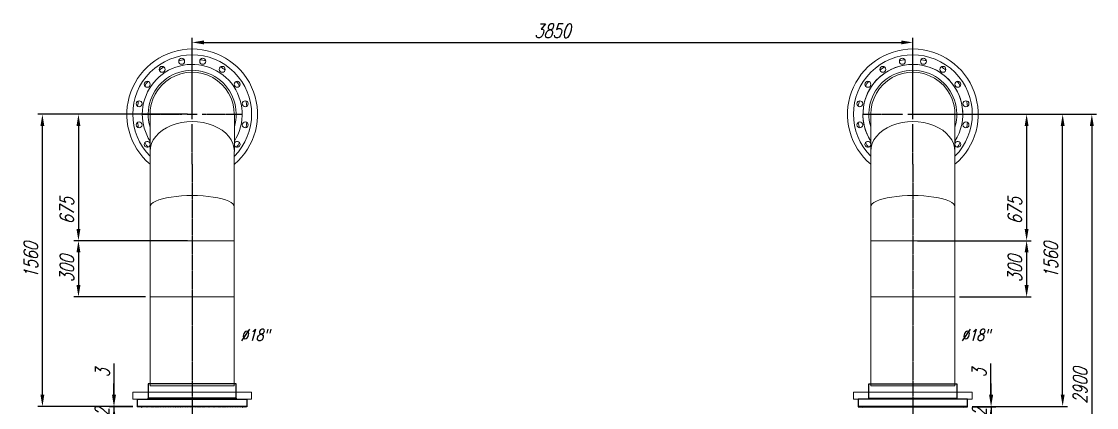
# Model space of a CAD drawing. Header units: inches. Extents: x 52169 to 69006, y 13152 to 42758.
# Drawn here: x 52656 to 58399, y 32396 to 34458 of the extents above; entities that cross this region are included whole.
import ezdxf

# ---------------------------------------------------------------- set-up
doc = ezdxf.new("R2010")
doc.units = ezdxf.units.IN
doc.header["$MEASUREMENT"] = 0
doc.linetypes.add('CENTER', pattern=[50.8, 31.75, -6.35, 6.35, -6.35])
doc.layers.add('IA-DIBUJO', color=3, linetype='Continuous')
doc.layers.add('IA-EJES', color=4, linetype='CENTER')
doc.layers.add('IA-TITLE', color=6, linetype='Continuous', lineweight=13)
doc.styles.add('ING-AMB', font='romans.shx', dxfattribs={"width": 0.75, "oblique": 15})
doc.dimstyles.new('ING-AMB 25', dxfattribs={"dimscale": 25, "dimtxt": 3, "dimasz": 2.5, "dimexe": 1, "dimexo": 1, "dimgap": 1, "dimtad": 1, "dimdec": 0, "dimzin": 0, "dimdsep": 46, "dimtxsty": 'ING-AMB', "dimcen": 0.1, "dimclrd": 7, "dimclre": 7, "dimclrt": 2, "dimadec": 0, "dimazin": 0, "dimtfac": 1, "dimtdec": 0, "dimtmove": 0, "dimatfit": 0, "dimfxl": 1.25, "dimtolj": 1, "dimtzin": 0, "dimarcsym": 1})
pattern_1 = [(45, (-1380.898, -2863.843), (-6.6291261, 6.6291261), []), (45, (-1376.479, -2863.843), (-6.6291261, 6.6291261), [])]

# ---------------------------------------------------------------- blocks, each defined once
blk = doc.blocks.new('stub end 450')
at = {"color": 8}
for p, q in [((48858.4, 37919.1), (48858.4, 38504.1)), ((48858.4, 38504.1), (48896.4, 38504.1)), ((48896.4, 38504.1), (48896.4, 37919.1)), ((48902.4, 37976.6), (48902.4, 38446.6)), ((48978.4, 38446.6), (48902.4, 38446.6)), ((48978.4, 37976.6), (48978.4, 38446.6)), ((48902.4, 37976.6), (48978.4, 37976.6)), ((48896.4, 37919.1), (48858.4, 37919.1))]:
    blk.add_line(p, q, dxfattribs=at)
for centre, start, end in [((48902.4, 38452.6), 180, 270), ((48902.4, 37970.6), 90, 180)]:
    blk.add_arc(centre, 6, start, end, dxfattribs=at)
blk = doc.blocks.new('*U17')
at = {"layer": 'IA-EJES', "color": 0, "ltscale": 0.25, "transparency": 16777216}
for p, q in [((0, 53.3), (0, 266.8)), ((-266.8, 0), (-53.3, 0)), ((53.3, 0), (266.8, 0)), ((0, -266.8), (0, -53.3))]:
    blk.add_line(p, q, dxfattribs=at)
at = {"layer": 'IA-EJES', "color": 0, "linetype": 'Continuous', "ltscale": 0.25, "transparency": 16777216}
for p, q in [((-26.7, 0), (26.7, 0)), ((0, -26.7), (0, 26.7))]:
    blk.add_line(p, q, dxfattribs=at)
blk = doc.blocks.new('*D125')
at = {"color": 7, "lineweight": -2, "transparency": 16777216}
for p, q in [((57441.4, 33961.7), (58399.4, 33961.7)), ((58374.4, 33899.2), (58374.4, 31124.2)), ((57441.4, 31061.7), (58399.4, 31061.7))]:
    blk.add_line(p, q, dxfattribs=at)
at = {"color": 7, "transparency": 16777216}
for points in [[(58363.9, 33899.2), (58384.8, 33899.2), (58374.4, 33961.7)], [(58363.9, 31124.2), (58384.8, 31124.2), (58374.4, 31061.7)]]:
    blk.add_solid(points, dxfattribs=at)
at = {"layer": 'Defpoints', "color": 0, "transparency": 16777216}
for p in [(57416.4, 33961.7, 0), (57416.4, 31061.7, 0), (58374.4, 31061.7)]:
    blk.add_point(p, dxfattribs=at)
at = {"color": 2, "transparency": 16777216, "insert": (58311.9, 32511.7), "char_height": 75, "attachment_point": 5, "rotation": 90, "style": 'ING-AMB'}
blk.add_mtext('\\A1;2900', dxfattribs=at)
blk = doc.blocks.new('*D58')
at = {"color": 7, "lineweight": -2, "transparency": 16777216}
for p, q in [((53543.4, 33961.7), (52935.8, 33961.7)), ((52960.8, 33899.2), (52960.8, 33349.2)), ((53543.4, 33286.7), (52935.8, 33286.7))]:
    blk.add_line(p, q, dxfattribs=at)
at = {"color": 7, "transparency": 16777216}
for points in [[(52950.4, 33899.2), (52971.2, 33899.2), (52960.8, 33961.7)], [(52950.4, 33349.2), (52971.2, 33349.2), (52960.8, 33286.7)]]:
    blk.add_solid(points, dxfattribs=at)
at = {"layer": 'Defpoints', "color": 0, "transparency": 16777216}
for p in [(53568.4, 33961.7), (52960.8, 33286.7), (53568.4, 33286.7, 0)]:
    blk.add_point(p, dxfattribs=at)
at = {"color": 2, "transparency": 16777216, "insert": (52898.3, 33446.8), "char_height": 75, "attachment_point": 5, "rotation": 90, "style": 'ING-AMB'}
blk.add_mtext('\\A1;675', dxfattribs=at)
blk = doc.blocks.new('*D61')
at = {"color": 7, "lineweight": -2, "transparency": 16777216}
for p, q in [((53318.9, 33286.7), (52935.8, 33286.7)), ((52960.8, 33224.2), (52960.8, 33049.2)), ((53318.9, 32986.7), (52935.8, 32986.7))]:
    blk.add_line(p, q, dxfattribs=at)
at = {"color": 7, "transparency": 16777216}
for points in [[(52950.4, 33224.2), (52971.2, 33224.2), (52960.8, 33286.7)], [(52950.4, 33049.2), (52971.2, 33049.2), (52960.8, 32986.7)]]:
    blk.add_solid(points, dxfattribs=at)
at = {"layer": 'Defpoints', "color": 0, "transparency": 16777216}
for p in [(53343.9, 33286.7, 0), (52960.8, 32986.7), (53343.9, 32986.7, 0)]:
    blk.add_point(p, dxfattribs=at)
at = {"color": 2, "transparency": 16777216, "insert": (52898.3, 33136.7), "char_height": 75, "attachment_point": 5, "rotation": 90, "style": 'ING-AMB'}
blk.add_mtext('\\A1;300', dxfattribs=at)
blk = doc.blocks.new('*D62')
at = {"color": 7, "lineweight": -2, "transparency": 16777216}
for p, q in [((53543.4, 33961.7), (52743.2, 33961.7)), ((52768.2, 32464.2), (52768.2, 33899.2)), ((53250.9, 32401.7), (52743.2, 32401.7))]:
    blk.add_line(p, q, dxfattribs=at)
at = {"color": 7, "transparency": 16777216}
for points in [[(52757.8, 33899.2), (52778.6, 33899.2), (52768.2, 33961.7)], [(52757.8, 32464.2), (52778.6, 32464.2), (52768.2, 32401.7)]]:
    blk.add_solid(points, dxfattribs=at)
at = {"layer": 'Defpoints', "color": 0, "transparency": 16777216}
for p in [(52768.2, 33961.7), (53568.4, 33961.7), (53275.9, 32401.7, 0)]:
    blk.add_point(p, dxfattribs=at)
at = {"color": 2, "transparency": 16777216, "insert": (52705.7, 33181.7), "char_height": 75, "attachment_point": 5, "rotation": 90, "style": 'ING-AMB'}
blk.add_mtext('\\A1;1560', dxfattribs=at)
blk = doc.blocks.new('*D63')
at = {"color": 7, "lineweight": -2, "transparency": 16777216}
for p, q in [((53151, 32464.2), (53151, 32630.8)), ((53250.9, 32401.7), (53126, 32401.7)), ((53250.9, 32398.7), (53126, 32398.7)), ((53151, 32398.7), (53151, 32401.7)), ((53151, 32336.2), (53151, 32273.7))]:
    blk.add_line(p, q, dxfattribs=at)
at = {"color": 7, "transparency": 16777216}
for points in [[(53140.6, 32464.2), (53161.4, 32464.2), (53151, 32401.7)], [(53140.6, 32336.2), (53161.4, 32336.2), (53151, 32398.7)]]:
    blk.add_solid(points, dxfattribs=at)
at = {"layer": 'Defpoints', "color": 0, "transparency": 16777216}
for p in [(53151, 32398.7), (53275.9, 32401.7, 0), (53275.9, 32398.7, 0)]:
    blk.add_point(p, dxfattribs=at)
at = {"color": 2, "transparency": 16777216, "insert": (53088.5, 32580.3), "char_height": 75, "attachment_point": 5, "rotation": 90, "style": 'ING-AMB'}
blk.add_mtext('\\A1;3', dxfattribs=at)
blk = doc.blocks.new('*D64')
at = {"color": 7, "lineweight": -2, "transparency": 16777216}
for p, q in [((53150.5, 32461.2), (53150.5, 32523.7)), ((53250.9, 32398.7), (53125.5, 32398.7)), ((53150.5, 32398.7), (53150.5, 32246.7)), ((53274.5, 32246.7), (53125.5, 32246.7)), ((53150.5, 32184.2), (53150.5, 32121.7))]:
    blk.add_line(p, q, dxfattribs=at)
at = {"color": 7, "transparency": 16777216}
for points in [[(53140.1, 32461.2), (53160.9, 32461.2), (53150.5, 32398.7)], [(53140.1, 32184.2), (53160.9, 32184.2), (53150.5, 32246.7)]]:
    blk.add_solid(points, dxfattribs=at)
at = {"layer": 'Defpoints', "color": 0, "transparency": 16777216}
for p in [(53275.9, 32398.7, 0), (53150.5, 32246.7), (53299.5, 32246.7, 0)]:
    blk.add_point(p, dxfattribs=at)
at = {"color": 2, "transparency": 16777216, "insert": (53088, 32322.7), "char_height": 75, "attachment_point": 5, "rotation": 90, "style": 'ING-AMB'}
blk.add_mtext('\\A1;152', dxfattribs=at)
blk = doc.blocks.new('*U20')
at = {"layer": 'IA-EJES', "color": 0, "ltscale": 0.25, "transparency": 16777216}
for p, q in [((0, 53.3), (0, 266.8)), ((-266.8, 0), (-53.3, 0)), ((53.3, 0), (266.8, 0)), ((0, -266.8), (0, -53.3))]:
    blk.add_line(p, q, dxfattribs=at)
at = {"layer": 'IA-EJES', "color": 0, "linetype": 'Continuous', "ltscale": 0.25, "transparency": 16777216}
for p, q in [((-26.7, 0), (26.7, 0)), ((0, -26.7), (0, 26.7))]:
    blk.add_line(p, q, dxfattribs=at)
blk = doc.blocks.new('*D67')
at = {"color": 7, "lineweight": -2, "transparency": 16777216}
for p, q in [((57443.4, 33961.7), (58051, 33961.7)), ((58026, 33899.2), (58026, 33349.2)), ((57443.4, 33286.7), (58051, 33286.7))]:
    blk.add_line(p, q, dxfattribs=at)
at = {"color": 7, "transparency": 16777216}
for points in [[(58015.5, 33899.2), (58036.4, 33899.2), (58026, 33961.7)], [(58015.5, 33349.2), (58036.4, 33349.2), (58026, 33286.7)]]:
    blk.add_solid(points, dxfattribs=at)
at = {"layer": 'Defpoints', "color": 0, "transparency": 16777216}
for p in [(57418.4, 33961.7), (57418.4, 33286.7, 0), (58026, 33286.7)]:
    blk.add_point(p, dxfattribs=at)
at = {"color": 2, "transparency": 16777216, "insert": (57963.5, 33446.8), "char_height": 75, "attachment_point": 5, "rotation": 90, "style": 'ING-AMB'}
blk.add_mtext('\\A1;675', dxfattribs=at)
blk = doc.blocks.new('*D70')
at = {"color": 7, "lineweight": -2, "transparency": 16777216}
for p, q in [((57667.8, 33286.7), (58051, 33286.7)), ((58026, 33224.2), (58026, 33049.2)), ((57667.8, 32986.7), (58051, 32986.7))]:
    blk.add_line(p, q, dxfattribs=at)
at = {"color": 7, "transparency": 16777216}
for points in [[(58015.5, 33224.2), (58036.4, 33224.2), (58026, 33286.7)], [(58015.5, 33049.2), (58036.4, 33049.2), (58026, 32986.7)]]:
    blk.add_solid(points, dxfattribs=at)
at = {"layer": 'Defpoints', "color": 0, "transparency": 16777216}
for p in [(57642.8, 33286.7, 0), (57642.8, 32986.7, 0), (58026, 32986.7)]:
    blk.add_point(p, dxfattribs=at)
at = {"color": 2, "transparency": 16777216, "insert": (57963.5, 33136.7), "char_height": 75, "attachment_point": 5, "rotation": 90, "style": 'ING-AMB'}
blk.add_mtext('\\A1;300', dxfattribs=at)
blk = doc.blocks.new('*D71')
at = {"color": 7, "lineweight": -2, "transparency": 16777216}
for p, q in [((57443.4, 33961.7), (58243.6, 33961.7)), ((58218.6, 32464.2), (58218.6, 33899.2)), ((57735.9, 32401.7), (58243.6, 32401.7))]:
    blk.add_line(p, q, dxfattribs=at)
at = {"color": 7, "transparency": 16777216}
for points in [[(58208.2, 33899.2), (58229, 33899.2), (58218.6, 33961.7)], [(58208.2, 32464.2), (58229, 32464.2), (58218.6, 32401.7)]]:
    blk.add_solid(points, dxfattribs=at)
at = {"layer": 'Defpoints', "color": 0, "transparency": 16777216}
for p in [(57418.4, 33961.7), (58218.6, 33961.7), (57710.9, 32401.7, 0)]:
    blk.add_point(p, dxfattribs=at)
at = {"color": 2, "transparency": 16777216, "insert": (58156.1, 33181.7), "char_height": 75, "attachment_point": 5, "rotation": 90, "style": 'ING-AMB'}
blk.add_mtext('\\A1;1560', dxfattribs=at)
blk = doc.blocks.new('*D72')
at = {"color": 7, "lineweight": -2, "transparency": 16777216}
for p, q in [((57835.7, 32464.2), (57835.7, 32630.8)), ((57735.9, 32401.7), (57860.7, 32401.7)), ((57735.9, 32398.7), (57860.7, 32398.7)), ((57835.7, 32398.7), (57835.7, 32401.7)), ((57835.7, 32336.2), (57835.7, 32273.7))]:
    blk.add_line(p, q, dxfattribs=at)
at = {"color": 7, "transparency": 16777216}
for points in [[(57825.3, 32464.2), (57846.2, 32464.2), (57835.7, 32401.7)], [(57825.3, 32336.2), (57846.2, 32336.2), (57835.7, 32398.7)]]:
    blk.add_solid(points, dxfattribs=at)
at = {"layer": 'Defpoints', "color": 0, "transparency": 16777216}
for p in [(57710.9, 32401.7, 0), (57710.9, 32398.7, 0), (57835.7, 32398.7)]:
    blk.add_point(p, dxfattribs=at)
at = {"color": 2, "transparency": 16777216, "insert": (57773.2, 32580.3), "char_height": 75, "attachment_point": 5, "rotation": 90, "style": 'ING-AMB'}
blk.add_mtext('\\A1;3', dxfattribs=at)
blk = doc.blocks.new('*D73')
at = {"color": 7, "lineweight": -2, "transparency": 16777216}
for p, q in [((57836.2, 32461.2), (57836.2, 32523.7)), ((57735.9, 32398.7), (57861.2, 32398.7)), ((57836.2, 32398.7), (57836.2, 32246.7)), ((57712.3, 32246.7), (57861.2, 32246.7)), ((57836.2, 32184.2), (57836.2, 32121.7))]:
    blk.add_line(p, q, dxfattribs=at)
at = {"color": 7, "transparency": 16777216}
for points in [[(57825.8, 32461.2), (57846.7, 32461.2), (57836.2, 32398.7)], [(57825.8, 32184.2), (57846.7, 32184.2), (57836.2, 32246.7)]]:
    blk.add_solid(points, dxfattribs=at)
at = {"layer": 'Defpoints', "color": 0, "transparency": 16777216}
for p in [(57710.9, 32398.7, 0), (57687.3, 32246.7, 0), (57836.2, 32246.7)]:
    blk.add_point(p, dxfattribs=at)
at = {"color": 2, "transparency": 16777216, "insert": (57773.7, 32322.7), "char_height": 75, "attachment_point": 5, "rotation": 90, "style": 'ING-AMB'}
blk.add_mtext('\\A1;152', dxfattribs=at)
blk = doc.blocks.new('*D157')
at = {"color": 7, "lineweight": -2, "transparency": 16777216}
for p, q in [((53568.4, 33986.7), (53568.4, 34370.8)), ((53630.9, 34345.8), (57355.9, 34345.8)), ((57418.4, 33986.7), (57418.4, 34370.8))]:
    blk.add_line(p, q, dxfattribs=at)
at = {"color": 7, "transparency": 16777216}
for points in [[(53630.9, 34356.2), (53630.9, 34335.4), (53568.4, 34345.8)], [(57355.9, 34356.2), (57355.9, 34335.4), (57418.4, 34345.8)]]:
    blk.add_solid(points, dxfattribs=at)
at = {"layer": 'Defpoints', "color": 0, "transparency": 16777216}
for p in [(57418.4, 34345.8), (53568.4, 33961.7, 0), (57418.4, 33961.7, 0)]:
    blk.add_point(p, dxfattribs=at)
at = {"color": 2, "transparency": 16777216, "insert": (55493.4, 34408.3), "char_height": 75, "attachment_point": 5, "style": 'ING-AMB'}
blk.add_mtext('\\A1;3850', dxfattribs=at)

msp = doc.modelspace()

# ---------------------------------------------------------------- hatches: boundary and pattern name
h = msp.add_hatch()
h.set_pattern_fill('ANSI32', color=1, scale=25)
h.set_pattern_definition(pattern_1)
h.paths.add_polyline_path([(53275.9, 32398.7), (53860.9, 32398.7), (53860.9, 32401.7), (53275.9, 32401.7)])
h = msp.add_hatch()
h.set_pattern_fill('ANSI32', color=1, scale=25)
h.set_pattern_definition(pattern_1)
h.paths.add_polyline_path([(57710.9, 32398.7), (57125.9, 32398.7), (57125.9, 32401.7), (57710.9, 32401.7)])

# ---------------------------------------------------------------- linework, layer by layer
at = {"color": 2, "linetype": 'Continuous', "lineweight": 0}
for p, q in [((53793.5, 33961.7, 0), (53793.5, 33764, 0)), ((57193.3, 33961.7, 0), (57193.3, 33764, 0))]:
    msp.add_line(p, q, dxfattribs=at)
at = {"color": 8, "linetype": 'Continuous', "lineweight": 0}
for p, q in [((53296, 32395.7, 0), (53299, 32398.7, 0)), ((53837.9, 32398.7, 0), (53841, 32395.7, 0)), ((57148.8, 32398.7, 0), (57145.8, 32395.7, 0)), ((57690.8, 32395.7, 0), (57687.7, 32398.7, 0))]:
    msp.add_line(p, q, dxfattribs=at)
at = {"color": 1, "elevation": 0}
for points in [[(53860.9, 32398.7), (53275.9, 32398.7), (53275.9, 32401.7), (53860.9, 32401.7)], [(57125.9, 32398.7), (57710.9, 32398.7), (57710.9, 32401.7), (57125.9, 32401.7)]]:
    msp.add_lwpolyline(points, close=True, dxfattribs=at)
at = {"color": 2, "linetype": 'Continuous', "lineweight": 0}
for points in [[(53250.9, 32477.8, 0), (53250.9, 32439.7, 0)], [(53885.9, 32439.7, 0), (53885.9, 32477.8, 0)], [(57100.9, 32477.8, 0), (57100.9, 32439.7, 0)], [(57735.9, 32439.7, 0), (57735.9, 32477.8, 0)]]:
    msp.add_polyline3d(points, dxfattribs=at)
for points in [[(53885.9, 32439.7, 0), (53885.9, 32477.8, 0), (53250.9, 32477.8, 0), (53250.9, 32439.7, 0)], [(57100.9, 32439.7, 0), (57100.9, 32477.8, 0), (57735.9, 32477.8, 0), (57735.9, 32439.7, 0)]]:
    msp.add_polyline3d(points, close=True, dxfattribs=at)
for centre in [(53512, 34245.1, 0), (53624.7, 34245.1, 0), (57362, 34245.1, 0), (57474.7, 34245.1, 0), (53407.9, 34202, 0), (53728.9, 34202, 0), (57257.9, 34202, 0), (57578.9, 34202, 0), (53328.2, 34122.2, 0), (53808.6, 34122.2, 0), (57178.2, 34122.2, 0), (57658.6, 34122.2, 0), (53285, 34018.1, 0), (53851.8, 34018.1, 0), (57135, 34018.1, 0), (57701.8, 34018.1, 0), (53285, 33905.4, 0), (53851.8, 33905.4, 0), (57135, 33905.4, 0), (57701.8, 33905.4, 0)]:
    msp.add_circle(centre, 15.9, dxfattribs=at)
for centre, radius, start, end in [((53568.4, 33961.7, 0), 349, 310.1645, 229.87609), ((57418.4, 33961.7, 0), 349, 310.12387, 229.83547), ((53568.4, 33961.7, 0), 317.5, 315.15031, 224.89806), ((53568.4, 33961.7, 0), 266.7, 327.56487, 180), ((53568.4, 33961.7, 0), 295, 98.37151, 104.12849), ((53568.4, 33961.7, 0), 295, 75.87151, 81.62849), ((57418.4, 33961.7, 0), 317.5, 315.10192, 224.84965), ((57418.4, 33961.7, 0), 266.7, 0, 212.43513), ((57418.4, 33961.7, 0), 266.7, 327.48917, 212.43509), ((57418.4, 33961.7, 0), 295, 98.37151, 104.12849), ((57418.4, 33961.7, 0), 295, 75.87151, 81.62849), ((53568.4, 33961.7, 0), 235, 343.30536, 196.85447), ((53568.4, 33961.7, 0), 295, 120.87151, 126.62849), ((53568.4, 33961.7, 0), 295, 53.37151, 59.12849), ((57418.4, 33961.7, 0), 235, 343.14552, 196.69462), ((57418.4, 33961.7, 0), 295, 120.87151, 126.62849), ((57418.4, 33961.7, 0), 295, 53.37151, 59.12849), ((53568.4, 33961.7, 0), 295, 143.37151, 149.12849), ((53568.4, 33961.7, 0), 295, 30.87151, 36.62849), ((57418.4, 33961.7, 0), 295, 143.37151, 149.12849), ((57418.4, 33961.7, 0), 295, 30.87151, 36.62849), ((53568.4, 33961.7, 0), 295, 165.87151, 171.62849), ((53568.4, 33961.7, 0), 295, 8.37151, 14.12849), ((57418.4, 33961.7, 0), 295, 165.87151, 171.62849), ((57418.4, 33961.7, 0), 295, 8.37151, 14.12849), ((53568.4, 33961.7, 0), 295, 188.37151, 194.12849), ((53568.4, 33961.7, 0), 295, 345.87151, 351.62849), ((57418.4, 33961.7, 0), 295, 188.37151, 194.12849), ((57418.4, 33961.7, 0), 295, 345.87151, 351.62849), ((53328.2, 33801.2, 0), 15.9, 15.0989, 344.9011), ((53568.4, 33961.7, 0), 295, 210.87151, 216.62849), ((53808.6, 33801.2, 0), 15.9, 197.52997, 162.47001), ((53568.4, 33961.7, 0), 295, 323.37151, 329.12849), ((57178.2, 33801.2, 0), 15.9, 17.52997, 342.47005), ((57418.4, 33961.7, 0), 295, 210.87151, 216.62849), ((57658.6, 33801.2, 0), 15.9, 195.0989, 164.9011), ((57418.4, 33961.7, 0), 295, 323.37151, 329.12849)]:
    msp.add_arc(centre, radius, start, end, dxfattribs=at)
at = {"layer": 'IA-DIBUJO', "color": 3, "linetype": 'Continuous', "lineweight": 0}
for p, q in [((53343.5, 33961.7, 0), (53343.5, 33764, 0)), ((57643.3, 33961.7, 0), (57643.3, 33764, 0)), ((53343.4, 33764, 0), (53343.4, 33286.7, 0)), ((53793.4, 33764, 0), (53793.4, 33286.7, 0)), ((57193.4, 33764, 0), (57193.4, 33286.7, 0)), ((57643.4, 33764, 0), (57643.4, 33286.7, 0)), ((53343.4, 33286.7, 0), (53343.4, 32511.7, 0)), ((53343.4, 33286.7, 0), (53793.4, 33286.7, 0)), ((53793.4, 33286.7, 0), (53793.4, 32511.7, 0)), ((57193.4, 33286.7, 0), (57193.4, 32511.7, 0)), ((57643.4, 33286.7, 0), (57193.4, 33286.7, 0)), ((57643.4, 33286.7, 0), (57643.4, 32511.7, 0)), ((53343.4, 32986.7, 0), (53793.4, 32986.7, 0)), ((57643.4, 32986.7, 0), (57193.4, 32986.7, 0)), ((53343.4, 32511.7, 0), (53793.4, 32511.7, 0)), ((57643.4, 32511.7, 0), (57193.4, 32511.7, 0))]:
    msp.add_line(p, q, dxfattribs=at)
for centre, radius, start, end in [((53568.4, 33961.7, 0), 225, 0, 181.66154), ((57418.4, 33961.7, 0), 225, 358.33847, 180), ((53568.4, 33961.7, 0), 266.7, 180, 212.51083)]:
    msp.add_arc(centre, radius, start, end, dxfattribs=at)
at = {"layer": 'IA-DIBUJO', "color": 3, "linetype": 'Continuous', "lineweight": 0, "extrusion": (0, 0, -1)}
for centre, major_axis, ratio, start_param, end_param in [((53568.5, 33764, 0), (-225, 0), 0.707107, 0, 3.141593), ((53568.4, 33467.6, 0), (-225, 0), 0.267949, 0, 3.141593), ((53568.4, 33467.6, 0), (225, 0), 0.267949, -3.141593, 0)]:
    msp.add_ellipse(centre, major_axis=major_axis, ratio=ratio, start_param=start_param, end_param=end_param, dxfattribs=at)
at = {"layer": 'IA-DIBUJO', "color": 3, "linetype": 'Continuous', "lineweight": 0}
for centre, major_axis, ratio, start_param, end_param in [((57418.3, 33764, 0), (225, 0), 0.707107, 0, 3.141593), ((57418.4, 33467.6, 0), (225, 0), 0.267949, 0, 3.141593), ((57418.4, 33467.6, 0), (-225, 0), 0.267949, -3.141593, 0)]:
    msp.add_ellipse(centre, major_axis=major_axis, ratio=ratio, start_param=start_param, end_param=end_param, dxfattribs=at)
at = {"layer": 'IA-EJES', "ltscale": 0.25}
for p, q in [((53568.4, 33694.9, 0), (53568.4, 31061.7, 0)), ((57418.4, 33694.9, 0), (57418.4, 31061.7, 0))]:
    msp.add_line(p, q, dxfattribs=at)

# ---------------------------------------------------------------- block references
at = {"layer": 'IA-DIBUJO', "color": 3, "linetype": 'Continuous', "lineweight": 0, "rotation": 90.00000000000001}
msp.add_blockref('stub end 450', (91780, -16456.7, 0), dxfattribs=at)
at = {"layer": 'IA-DIBUJO', "color": 3, "linetype": 'Continuous', "lineweight": 0, "xscale": -1, "rotation": 270}
msp.add_blockref('stub end 450', (19206.8, -16456.7, 0), dxfattribs=at)
at = {"layer": 'IA-EJES', "ltscale": 0.25}
for name, p in [('*U17', (53568.4, 33961.7, 0)), ('*U20', (57418.4, 33961.7, 0))]:
    msp.add_blockref(name, p, dxfattribs=at)

# ---------------------------------------------------------------- texts
at = {"layer": 'IA-TITLE', "char_height": 62.5, "attachment_point": 1, "style": 'ING-AMB'}
for insert in [(53827.2, 32814.4, -123.2), (57677.2, 32814.4, -123.2)]:
    msp.add_mtext_dynamic_manual_height_columns('%%C18"', width=90.757, gutter_width=250, heights=[0], dxfattribs=dict(at, insert=insert))

# ---------------------------------------------------------------- dimensions: what is measured, and where the dimension line sits
dim = msp.add_linear_dim(base=(57418.4, 34345.8), p1=(53568.4, 33961.7, 0), p2=(57418.4, 33961.7, 0), dimstyle='ING-AMB 25', override={"dimpost": '\\X'})
dim.commit()
dim.dimension.update_dxf_attribs({"geometry": '*D157', "text_midpoint": (55493.4, 34408.3)})
for base, p1, p2, angle, picture, middle in [((52768.2, 33961.7, 0), (53275.9, 32401.7, 0), (53568.4, 33961.7, 0), 270, '*D62', (52705.7, 33181.7, 0)), ((58374.4, 31061.7), (57416.4, 33961.7, 0), (57416.4, 31061.7, 0), 90, '*D125', (58311.9, 32511.7)), ((58218.6, 33961.7, 0), (57710.9, 32401.7, 0), (57418.4, 33961.7, 0), 270, '*D71', (58156.1, 33181.7, 0)), ((52960.8, 32986.7, 0), (53343.9, 33286.7, 0), (53343.9, 32986.7, 0), 270, '*D61', (52898.3, 33136.7, 0)), ((58026, 32986.7, 0), (57642.8, 33286.7, 0), (57642.8, 32986.7, 0), 270, '*D70', (57963.5, 33136.7, 0))]:
    dim = msp.add_linear_dim(base=base, p1=p1, p2=p2, angle=angle, dimstyle='ING-AMB 25', override={"dimpost": '\\X'})
    dim.commit()
    dim.dimension.update_dxf_attribs({"geometry": picture, "text_midpoint": middle})
for base, p1, p2, override, picture, middle in [((52960.8, 33286.7, 0), (53568.4, 33961.7, 0), (53568.4, 33286.7, 0), {"dimpost": '\\X'}, '*D58', (52960.8, 33446.8, 0)), ((58026, 33286.7, 0), (57418.4, 33961.7, 0), (57418.4, 33286.7, 0), {"dimpost": '\\X'}, '*D67', (58026, 33446.8, 0)), ((53151, 32398.7, 0), (53275.9, 32401.7, 0), (53275.9, 32398.7, 0), {"dimpost": '\\X'}, '*D63', (53151, 32580.3, 0)), ((57835.7, 32398.7, 0), (57710.9, 32401.7, 0), (57710.9, 32398.7, 0), {"dimpost": '\\X'}, '*D72', (57835.7, 32580.3, 0)), ((53150.5, 32246.7, 0), (53275.9, 32398.7, 0), (53299.5, 32246.7, 0), {"dimpost": '\\X', "dimtmove": 1}, '*D64', (53150.5, 32322.7, 0)), ((57836.2, 32246.7, 0), (57710.9, 32398.7, 0), (57687.3, 32246.7, 0), {"dimpost": '\\X', "dimtmove": 1}, '*D73', (57836.2, 32322.7, 0))]:
    dim = msp.add_linear_dim(base=base, p1=p1, p2=p2, angle=270, dimstyle='ING-AMB 25', override=override)
    dim.commit()
    dim.dimension.update_dxf_attribs({"geometry": picture, "text_midpoint": middle, "dimtype": 160})

doc.saveas('drawing.dxf')
